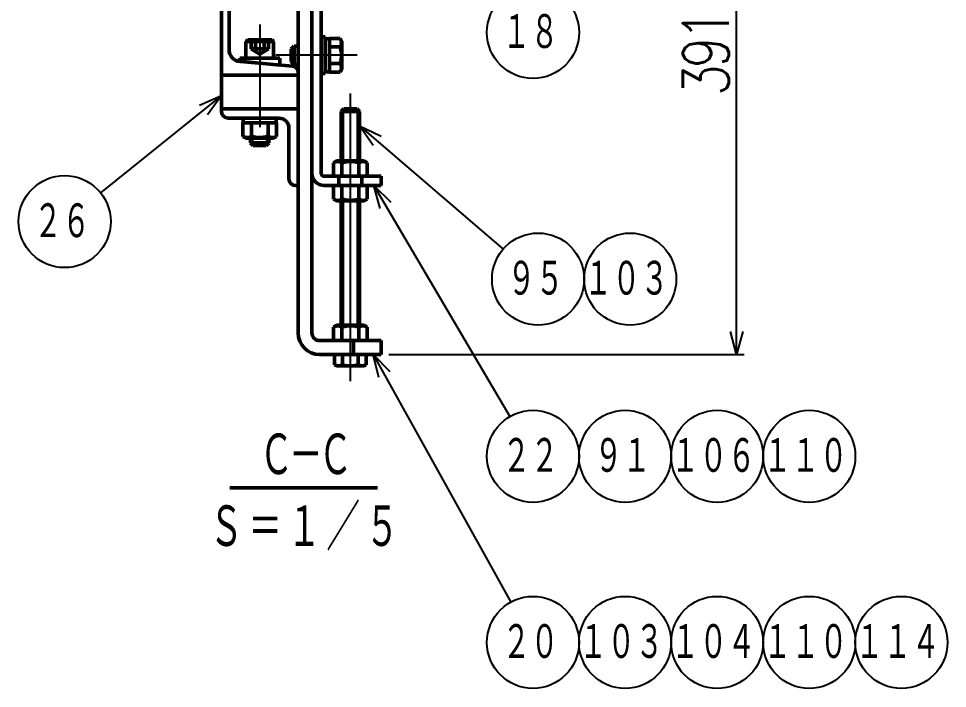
# Model space of a CAD drawing. Header units: millimetres. Extents: x -993 to 13147, y -7260 to 4342.
# Drawn here: x 9780 to 10385, y -6183 to -5747 of the extents above; entities that cross this region are included whole.
import ezdxf

# ---------------------------------------------------------------- set-up
doc = ezdxf.new("R2010")
doc.units = ezdxf.units.MM
doc.header["$LTSCALE"] = 7.649257
doc.linetypes.add('CENTER', pattern=[50.8, 31.75, -6.35, 6.35, -6.35])
doc.linetypes.add('DASHED', pattern=[19.05, 12.7, -6.35])
doc.layers.add('NoLayerName_001', color=7, linetype='Continuous')
doc.styles.get("Standard").update_dxf_attribs({"font": 'txt', "bigfont": 'extfont2'})
doc.dimstyles.get("Standard").update_dxf_attribs({"dimtxt": 2.5, "dimasz": 2.5, "dimexe": 1.25, "dimexo": 0.625, "dimtad": 1, "dimzin": 0, "dimdsep": 46, "dimtxsty": 'Standard', "dimcen": 2.5, "dimadec": 0, "dimazin": 0, "dimtfac": 0.75, "dimtmove": 0, "dimatfit": 3, "dimfxl": 1, "dimarcsym": 0})

# ---------------------------------------------------------------- blocks, each defined once
blk = doc.blocks.new('_OPEN30')
at = {"color": 0, "linetype": 'ByBlock', "lineweight": -2}
for p, q in [((-1, 0.267949), (0, 0)), ((0, 0), (-1, -0.267949)), ((0, 0), (-1, 0))]:
    blk.add_line(p, q, dxfattribs=at)
blk = doc.blocks.new('*D1590')
at = {"layer": 'Defpoints', "color": 0}
for p in [(10061.5, -5574.39), (10247.32, -5574.39), (10015.7, -5965.39)]:
    blk.add_point(p, dxfattribs=at)
at = {"layer": 'NoLayerName_001', "color": 0, "linetype": 'Continuous', "lineweight": 25}
for p, q in [((10066.5, -5574.39), (10252.32, -5574.39)), ((10247.32, -5950.39), (10247.32, -5589.39)), ((10020.7, -5965.39), (10252.32, -5965.39))]:
    blk.add_line(p, q, dxfattribs=at)
at = {"layer": 'NoLayerName_001', "color": 0, "lineweight": 25, "xscale": 15, "yscale": 15, "zscale": 15}
for p, rotation in [((10247.32, -5574.39), 90), ((10247.32, -5965.39), 270)]:
    blk.add_blockref('_OPEN30', p, dxfattribs=dict(at, rotation=rotation))
at = {"layer": 'NoLayerName_001', "color": 2, "lineweight": 50, "insert": (10227.32, -5769.89), "char_height": 30, "attachment_point": 5, "rotation": 90}
blk.add_mtext('\\W0.8000;\\T0.8750;391', dxfattribs=at)
blk = doc.blocks.new('JZB_1071')
at = {"layer": 'NoLayerName_001', "color": 7, "linetype": 'Continuous', "lineweight": 50}
for p, q in [((0, 100), (0, 116)), ((0, 116), (60, 116)), ((60, 100), (0, 100)), ((10, 100), (10, 0)), ((60, 98.13), (60, 100)), ((22.3, 91.17), (56.35, 94.15)), ((15, 16.8), (15, 83.2)), ((56.35, 5.85), (22.3, 8.83)), ((60, 0), (60, 1.87))]:
    blk.add_line(p, q, dxfattribs=at)
for centre, radius, start, end in [((56, 98.13), 4, 275, 0), ((23, 83.2), 8, 95, 180), ((23, 16.8), 8, 180, 265), ((56, 1.87), 4, 0, 85)]:
    blk.add_arc(centre, radius, start, end, dxfattribs=at)
blk = doc.blocks.new('JZB_1073')
at = {"layer": 'NoLayerName_001', "color": 7, "linetype": 'Continuous', "lineweight": 50}
for p, q in [((0, 0), (0, 3)), ((21.27, 0), (0, 0))]:
    blk.add_line(p, q, dxfattribs=at)
for centre, start_param, end_param in [((10.75, 4.58), 1.361685, 1.499256), ((10.75, -1.58), 1.642337, 1.710788)]:
    blk.add_ellipse(centre, major_axis=(0, -22.04), ratio=0.487733, start_param=start_param, end_param=end_param, dxfattribs=at)
blk = doc.blocks.new('JZB_1074')
at = {"layer": 'NoLayerName_001', "color": 7, "linetype": 'Continuous', "lineweight": 50}
for p, q in [((25, 21.94), (31.86, 21.94)), ((25, 21.94), (25, 0)), ((31.86, 21.94), (33, 19.97)), ((33, 1.97), (33, 19.97)), ((0, 14.97), (2, 16.97)), ((0, 6.97), (0, 14.97)), ((2, 16.97), (4.5, 16.97)), ((2, 16.97), (2, 4.97)), ((25, 16.45), (31.86, 16.45)), ((2, 4.97), (0, 6.97)), ((4.5, 4.97), (2, 4.97)), ((25, 5.48), (31.86, 5.48)), ((33, 1.97), (31.86, 0)), ((25, 0), (31.86, 0))]:
    blk.add_line(p, q, dxfattribs=at)
for points, start_tangent, end_tangent in [([(31.86, 16.45), (32.51, 17.89), (32.71, 19.39), (32.45, 20.67), (31.86, 21.94)], (0.409607, 0.912262), (-0.421806, 0.906686)), ([(31.86, 5.48), (32.23, 6.9), (32.66, 9.64), (32.64, 12.49), (31.86, 16.45)], (0.250611, 0.968088), (-0.192686, 0.98126)), ([(31.86, 0), (32.51, 1.44), (32.71, 2.94), (32.45, 4.21), (31.86, 5.48)], (0.409607, 0.912262), (-0.421806, 0.906686))]:
    blk.add_spline(points, degree=3, dxfattribs=dict(at, start_tangent=start_tangent, end_tangent=end_tangent))
blk = doc.blocks.new('JZB_1075')
at = {"layer": 'NoLayerName_001', "color": 7, "linetype": 'Continuous', "lineweight": 50}
blk.add_line((3, 0), (0, 0), dxfattribs=at)
for centre, start_param, end_param in [((-1.58, 10.75), 1.361685, 1.499256), ((4.58, 10.75), 1.642337, 1.710788)]:
    blk.add_ellipse(centre, major_axis=(22.04, 0), ratio=0.487733, start_param=start_param, end_param=end_param, dxfattribs=at)
blk = doc.blocks.new('JZB_1076')
at = {"layer": 'NoLayerName_001', "color": 7, "linetype": 'Continuous', "lineweight": 50}
for p, q in [((26, 4.5), (0, 4.5)), ((0, 4.5), (0, 2.5)), ((0, 2.5), (26, 0)), ((26, 0), (26, 4.5))]:
    blk.add_line(p, q, dxfattribs=at)
blk = doc.blocks.new('JZB_1077')
at = {"layer": 'NoLayerName_001', "color": 7, "linetype": 'Continuous', "lineweight": 50}
for p, q in [((0, 10), (0, 1.14)), ((0.22, 10), (0, 10)), ((5.48, 10), (5.48, 1.14)), ((16.45, 10), (16.45, 1.14)), ((21.94, 10), (21.49, 10)), ((21.94, 10), (21.94, 1.14)), ((1.97, 0), (0, 1.14)), ((21.94, 1.14), (19.97, 0)), ((19.97, 0), (1.97, 0))]:
    blk.add_line(p, q, dxfattribs=at)
for points, start_tangent, end_tangent in [([(5.48, 1.14), (4.05, 0.49), (2.55, 0.29), (1.27, 0.55), (0, 1.14)], (-0.912262, -0.409607), (-0.906686, 0.421806)), ([(16.45, 1.14), (12.49, 0.36), (9.72, 0.34), (6.9, 0.77), (5.48, 1.14)], (-0.98126, -0.192686), (-0.968088, 0.250611)), ([(21.94, 1.14), (20.5, 0.49), (19, 0.29), (17.73, 0.55), (16.45, 1.14)], (-0.912262, -0.409607), (-0.906686, 0.421806))]:
    blk.add_spline(points, degree=3, dxfattribs=dict(at, start_tangent=start_tangent, end_tangent=end_tangent))
blk = doc.blocks.new('JZB_1078')
at = {"layer": 'NoLayerName_001', "color": 7, "linetype": 'Continuous', "lineweight": 50}
for p, q in [((0, 24), (2.5, 24)), ((2.5, 24), (2.5, 0)), ((2.5, 0), (0, 0))]:
    blk.add_line(p, q, dxfattribs=at)
blk = doc.blocks.new('JZB_1079')
at = {"layer": 'NoLayerName_001', "color": 7, "linetype": 'Continuous', "lineweight": 50}
for p, q in [((0, 10), (0, 1.14)), ((5.48, 10), (5.48, 1.14)), ((16.45, 10), (16.45, 1.14)), ((21.94, 10), (21.94, 1.14)), ((1.97, 0), (0, 1.14)), ((19.97, 0), (1.97, 0)), ((21.94, 1.14), (19.97, 0))]:
    blk.add_line(p, q, dxfattribs=at)
for points, start_tangent, end_tangent in [([(5.48, 1.14), (4.05, 0.49), (2.55, 0.29), (1.27, 0.55), (0, 1.14)], (-0.912262, -0.409607), (-0.906686, 0.421806)), ([(16.45, 1.14), (12.49, 0.36), (9.72, 0.34), (6.9, 0.77), (5.48, 1.14)], (-0.98126, -0.192686), (-0.968088, 0.250611)), ([(21.94, 1.14), (20.5, 0.49), (19, 0.29), (17.73, 0.55), (16.45, 1.14)], (-0.912262, -0.409607), (-0.906686, 0.421806))]:
    blk.add_spline(points, degree=3, dxfattribs=dict(at, start_tangent=start_tangent, end_tangent=end_tangent))
blk = doc.blocks.new('JZB_1080')
at = {"layer": 'NoLayerName_001', "color": 7, "linetype": 'Continuous', "lineweight": 50}
for p, q in [((0, 8.86), (1.97, 10)), ((0, 0), (0, 8.86)), ((1.97, 10), (19.97, 10)), ((5.48, 0), (5.48, 8.86)), ((16.45, 0), (16.45, 8.86)), ((19.97, 10), (21.94, 8.86)), ((21.94, 0), (21.94, 8.86))]:
    blk.add_line(p, q, dxfattribs=at)
for points, start_tangent, end_tangent in [([(0, 8.86), (1.44, 9.51), (2.94, 9.71), (4.21, 9.45), (5.48, 8.86)], (0.912262, 0.409607), (0.906686, -0.421806)), ([(5.48, 8.86), (9.45, 9.64), (12.22, 9.66), (15.04, 9.23), (16.45, 8.86)], (0.98126, 0.192686), (0.968088, -0.250611)), ([(16.45, 8.86), (17.89, 9.51), (19.39, 9.71), (20.67, 9.45), (21.94, 8.86)], (0.912262, 0.409607), (0.906686, -0.421806))]:
    blk.add_spline(points, degree=3, dxfattribs=dict(at, start_tangent=start_tangent, end_tangent=end_tangent))
blk = doc.blocks.new('JZB_1081')
at = {"layer": 'NoLayerName_001', "color": 7, "linetype": 'Continuous', "lineweight": 50}
for p, q in [((59, 350), (50, 350)), ((50, 258.13), (50, 350)), ((59, 350), (59, 258.1)), ((50, 320), (59, 320)), ((50, 160), (50, 258.13)), ((0, 158.5), (0, 160)), ((50, 14), (50, 160)), ((37.5, 154), (4.5, 154)), ((44, 114.5), (44, 147.5)), ((59, 118.1), (59, 14)), ((50, 110), (48.5, 110)), ((64, 9), (104, 9)), ((86, 9), (86, 0)), ((104, 0), (104, 9)), ((64, 0), (104, 0))]:
    blk.add_line(p, q, dxfattribs=at)
for centre, radius, start, end in [((4.5, 158.5), 4.5, 180, 270), ((37.5, 147.5), 6.5, 0, 90), ((48.5, 114.5), 4.5, 180, 270), ((64, 14), 14, 180, 270), ((64, 14), 5, 180, 270)]:
    blk.add_arc(centre, radius, start, end, dxfattribs=at)
blk = doc.blocks.new('JZB_1082')
at = {"layer": 'NoLayerName_001', "color": 7, "linetype": 'Continuous', "lineweight": 50}
for p, q in [((0, 8.86), (1.97, 10)), ((0, 0), (0, 8.86)), ((1.97, 10), (19.97, 10)), ((5.48, 0), (5.48, 8.86)), ((16.45, 0), (16.45, 8.86)), ((19.97, 10), (21.94, 8.86)), ((21.94, 0), (21.94, 8.86))]:
    blk.add_line(p, q, dxfattribs=at)
for points, start_tangent, end_tangent in [([(0, 8.86), (1.44, 9.51), (2.94, 9.71), (4.21, 9.45), (5.48, 8.86)], (0.912262, 0.409607), (0.906686, -0.421806)), ([(5.48, 8.86), (9.45, 9.64), (12.22, 9.66), (15.04, 9.23), (16.45, 8.86)], (0.98126, 0.192686), (0.968088, -0.250611)), ([(16.45, 8.86), (17.89, 9.51), (19.39, 9.71), (20.67, 9.45), (21.94, 8.86)], (0.912262, 0.409607), (0.906686, -0.421806))]:
    blk.add_spline(points, degree=3, dxfattribs=dict(at, start_tangent=start_tangent, end_tangent=end_tangent))
blk = doc.blocks.new('JZB_1084')
at = {"layer": 'NoLayerName_001', "color": 7, "linetype": 'Continuous', "lineweight": 50}
for p, q in [((4.39, 165.75), (6.14, 167.5)), ((16.39, 165.75), (4.39, 165.75)), ((4.39, 133.6), (4.39, 165.75)), ((6.14, 167.5), (14.64, 167.5)), ((14.64, 167.5), (16.39, 165.75)), ((16.39, 165.75), (16.39, 133.6)), ((4.39, 26.5), (4.39, 107.6)), ((16.39, 107.6), (16.39, 26.5)), ((0, 0.8), (0, 7.5)), ((5.2, 0.8), (5.2, 7.5)), ((15.59, 0.8), (15.59, 7.5)), ((20.78, 0.8), (20.78, 7.5)), ((1.39, 0), (0, 0.8)), ((20.78, 0.8), (19.39, 0)), ((19.39, 0), (1.39, 0))]:
    blk.add_line(p, q, dxfattribs=at)
at = {"layer": 'NoLayerName_001', "color": 3, "linetype": 'Continuous', "lineweight": 50}
for p, q in [((5.27, 133.6), (5.27, 166.62)), ((15.52, 166.62), (15.52, 133.6)), ((5.27, 26.5), (5.27, 107.6)), ((15.52, 107.6), (15.52, 26.5))]:
    blk.add_line(p, q, dxfattribs=at)
at = {"layer": 'NoLayerName_001', "color": 7, "linetype": 'Continuous', "lineweight": 50}
for points, start_tangent, end_tangent in [([(0, 0.8), (1.27, 0.22), (2.6, 0)], (0.909115, -0.416546), (0.986422, -0.164229)), ([(2.6, 0), (2.78, 0), (3.99, 0.24), (5.2, 0.8)], (0.999719, 0.023687), (0.906686, 0.421806)), ([(5.2, 0.8), (8.98, 0.06), (10.39, 0)], (0.981386, -0.192044), (0.998985, -0.045034)), ([(10.39, 0), (14.28, 0.46), (15.59, 0.8)], (0.992966, 0.118399), (0.967923, 0.251248)), ([(15.59, 0.8), (16.86, 0.22), (18.19, 0)], (0.909115, -0.416546), (0.986422, -0.164229)), ([(18.19, 0), (18.37, 0), (19.58, 0.24), (20.78, 0.8)], (0.999719, 0.023687), (0.906686, 0.421806))]:
    blk.add_spline(points, degree=3, dxfattribs=dict(at, start_tangent=start_tangent, end_tangent=end_tangent))
blk = doc.blocks.new('JZB_1089')
at = {"layer": 'NoLayerName_001', "color": 7, "linetype": 'Continuous', "lineweight": 50}
for p, q in [((0, 8), (0, 200)), ((0, 200), (6, 200)), ((6, 200), (6, 176)), ((6, 187.5), (18, 187.5)), ((18, 187.5), (22, 183.5)), ((22, 183.5), (22, 181.5)), ((0, 176), (6, 176)), ((23.5, 180), (40, 180)), ((40, 180), (40, 179.5)), ((40, 179.5), (41.35, 179.5)), ((41.35, 180), (44.9, 180)), ((41.35, 179.5), (41.35, 180)), ((44.9, 180), (45.9, 179)), ((45.9, 179), (45.9, 161)), ((6, 164), (0, 164)), ((6, 164), (6, 8)), ((22, 158.5), (22, 156.5)), ((40, 160), (23.5, 160)), ((40, 160.5), (40, 160)), ((41.35, 160.5), (40, 160.5)), ((41.35, 160), (41.35, 160.5)), ((44.9, 160), (41.35, 160)), ((45.9, 161), (44.9, 160)), ((18, 152.5), (6, 152.5)), ((22, 156.5), (18, 152.5)), ((8, 6), (45, 6)), ((45, 0), (8, 0)), ((17.5, 0), (17.5, 6)), ((32.5, 6), (32.5, 0)), ((45, 6), (45, 0))]:
    blk.add_line(p, q, dxfattribs=at)
for centre, radius, start, end in [((23.5, 181.5), 1.5, 180, 270), ((23.5, 158.5), 1.5, 90, 180), ((8, 8), 8, 180, 270), ((8, 8), 2, 180, 270)]:
    blk.add_arc(centre, radius, start, end, dxfattribs=at)
blk = doc.blocks.new('JZB_1098')
at = {"layer": 'NoLayerName_001', "color": 7, "linetype": 'Continuous', "lineweight": 50}
for p, q in [((0, 0), (0, 22)), ((50, 22), (0, 22)), ((0, 0), (50, 0))]:
    blk.add_line(p, q, dxfattribs=at)
blk = doc.blocks.new('JZB_1099')
at = {"layer": 'NoLayerName_001', "color": 7, "linetype": 'Continuous', "lineweight": 50}
for p, q in [((0, 67.8), (1.2, 69)), ((0, 67.8), (18, 67.8)), ((0, 57), (0, 67.8)), ((1.2, 69), (16.8, 69)), ((16.8, 69), (18, 67.8)), ((18, 67.8), (18, 57)), ((18, 57), (0, 57)), ((3, 1.75), (3, 4.92)), ((3, 1.75), (15, 1.75)), ((4.75, 0), (3, 1.75)), ((15, 1.75), (13.25, 0)), ((15, 4.92), (15, 1.75)), ((13.25, 0), (4.75, 0))]:
    blk.add_line(p, q, dxfattribs=at)
at = {"layer": 'NoLayerName_001', "color": 3, "linetype": 'DASHED', "lineweight": 50}
for p, q in [((3.29, 69), (3.29, 63)), ((6.14, 69), (6.14, 63)), ((11.86, 69), (11.86, 63)), ((14.72, 69), (14.72, 63)), ((9, 59.7), (3.29, 63)), ((3.29, 63), (14.72, 63)), ((14.72, 63), (9, 59.7))]:
    blk.add_line(p, q, dxfattribs=at)
at = {"layer": 'NoLayerName_001', "color": 3, "linetype": 'Continuous', "lineweight": 50}
for p, q in [((3.88, 0.87), (3.88, 4.92)), ((14.13, 4.92), (14.13, 0.87))]:
    blk.add_line(p, q, dxfattribs=at)
blk = doc.blocks.new('DIM_0025')
at = {"color": 3, "linetype": 'Continuous', "lineweight": 25}
for points in [[(11.19, 77), (0, 87.76), (15.08, 84.04)], [(0, 87.76), (78.44, 44.49)]]:
    blk.add_lwpolyline(points, dxfattribs=at)
blk.add_circle((104.71, 30), 30, dxfattribs=at)
at = {"color": 2, "linetype": 'Continuous', "lineweight": 50, "width": 0.666667}
blk.add_text('１８', height=25, dxfattribs=at).set_placement((84.71, 17.5))
blk = doc.blocks.new('DIM_0026')
at = {"color": 3, "linetype": 'Continuous', "lineweight": 25}
for points in [[(8.77, 117), (0, 129.82), (14, 123.11)], [(0, 129.82), (93.56, 49.54)]]:
    blk.add_lwpolyline(points, dxfattribs=at)
for centre in [(116.33, 30), (176.33, 30)]:
    blk.add_circle(centre, 30, dxfattribs=at)
at = {"color": 2, "linetype": 'Continuous', "lineweight": 50, "width": 0.666667}
for s, p in [('９５', (96.33, 17.5)), ('１０３', (146.33, 17.5))]:
    blk.add_text(s, height=25, dxfattribs=at).set_placement(p)
blk = doc.blocks.new('DIM_0028')
at = {"color": 3, "linetype": 'Continuous', "lineweight": 25}
for points in [[(132.15, 112.21), (53.37, 48.81)], [(117.95, 105.94), (132.15, 112.21), (122.99, 99.67)]]:
    blk.add_lwpolyline(points, dxfattribs=at)
blk.add_circle((30, 30), 30, dxfattribs=at)
at = {"color": 2, "linetype": 'Continuous', "lineweight": 50, "width": 0.666667}
blk.add_text('２６', height=25, dxfattribs=at).set_placement((10, 17.5))
blk = doc.blocks.new('DIM_0029')
at = {"color": 3, "linetype": 'Continuous', "lineweight": 25}
for points in [[(3.76, 202.58), (0, 217.65), (10.79, 206.48)], [(0, 217.65), (89.57, 56.23)]]:
    blk.add_lwpolyline(points, dxfattribs=at)
for centre in [(104.12, 30), (164.12, 30), (224.12, 30), (284.12, 30), (344.12, 30)]:
    blk.add_circle(centre, 30, dxfattribs=at)
at = {"color": 2, "linetype": 'Continuous', "lineweight": 50, "width": 0.666667}
for s, p in [('２０', (84.12, 17.5)), ('１０３', (134.12, 17.5)), ('１０４', (194.12, 17.5)), ('１１０', (254.12, 17.5)), ('１１４', (314.12, 17.5))]:
    blk.add_text(s, height=25, dxfattribs=at).set_placement(p)
blk = doc.blocks.new('DIM_0030')
at = {"color": 3, "linetype": 'Continuous', "lineweight": 25}
for points in [[(4.14, 191.51), (0, 206.48), (11.07, 195.59)], [(0, 206.48), (88.54, 55.86)]]:
    blk.add_lwpolyline(points, dxfattribs=at)
for centre in [(103.74, 30), (163.74, 30), (223.74, 30), (283.74, 30)]:
    blk.add_circle(centre, 30, dxfattribs=at)
at = {"color": 2, "linetype": 'Continuous', "lineweight": 50, "width": 0.666667}
for s, p in [('２２', (83.74, 17.5)), ('９１', (143.74, 17.5)), ('１０６', (193.74, 17.5)), ('１１０', (253.74, 17.5))]:
    blk.add_text(s, height=25, dxfattribs=at).set_placement(p)

msp = doc.modelspace()

# ---------------------------------------------------------------- linework, layer by layer
at = {"layer": 'NoLayerName_001', "color": 4, "linetype": 'CENTER', "lineweight": 25}
for p, q in [((9936.7039, -5750.3135), (9936.7039, -5817.3135)), ((10000.2039, -5770.3949), (9947.2039, -5770.3949)), ((9995.7039, -5982.8949), (9995.7039, -5795.3949))]:
    msp.add_line(p, q, dxfattribs=at)

# ---------------------------------------------------------------- block references
at = {"layer": 'NoLayerName_001'}
for name, p in [('JZB_1081', (9911.7039, -5965.3949)), ('JZB_1089', (9970.7039, -5855.2949)), ('JZB_1071', (9901.7039, -5783.3949)), ('JZB_1099', (9927.7039, -5829.3135)), ('JZB_1074', (9957.2039, -5781.3645)), ('JZB_1078', (9976.7039, -5782.3949)), ('JZB_1075', (9979.2039, -5781.1449)), ('JZB_1076', (9923.7039, -5776.8135)), ('JZB_1098', (9911.7039, -5805.3949)), ('JZB_1084', (9985.3116, -5972.8949)), ('JZB_1077', (9925.7343, -5824.3949)), ('JZB_1073', (9925.9539, -5814.3949)), ('JZB_1080', (9984.7343, -5849.2949)), ('JZB_1079', (9984.7343, -5865.2949)), ('JZB_1082', (9984.7343, -5956.3949))]:
    msp.add_blockref(name, p, dxfattribs=at)
at = {"layer": 'NoLayerName_001', "color": 3, "linetype": 'Continuous', "lineweight": 25}
for name, p in [('DIM_0025', (10010.0076, -5785.5561)), ('DIM_0028', (9779.5517, -5908.818)), ('DIM_0026', (10001.7039, -5946.301)), ('DIM_0030', (10010.9741, -6061.7744)), ('DIM_0029', (10010.5938, -6183.0425))]:
    msp.add_blockref(name, p, dxfattribs=at)

# ---------------------------------------------------------------- texts
at = {"layer": 'NoLayerName_001', "color": 2, "lineweight": 50, "char_height": 30, "attachment_point": 4}
for s, insert in [('\\A1;\\W0.6667;\\T0.8750;\\L\u3000Ｃ－Ｃ\u3000\\l', (9917.238, -6031.255)), ('\\A1;\\W0.6667;\\T1.1545;Ｓ＝１／５', (9903.8231, -6078.1353))]:
    msp.add_mtext(s, dxfattribs=dict(at, insert=insert))

# ---------------------------------------------------------------- dimensions: what is measured, and where the dimension line sits
at = {"layer": 'NoLayerName_001', "color": 3, "linetype": 'Continuous', "lineweight": 50}
dim = msp.add_linear_dim(base=(10247.3173, -5574.3949), p1=(10015.7039, -5965.3949), p2=(10061.5039, -5574.3949), angle=90, text='\\W0.8000;\\T0.8750;<>', dimstyle='Standard', override={"dimtxt": 30, "dimasz": 15, "dimexe": 5, "dimexo": 5, "dimgap": 5, "dimdec": 0, "dimzin": 8, "dimblk": 'OPEN30', "dimclrd": 0, "dimclre": 0, "dimclrt": 2, "dimtp": 0, "dimtm": 0, "dimlwd": 25, "dimlwe": 25}, dxfattribs=at)
dim.commit()
dim.dimension.update_dxf_attribs({"geometry": '*D1590', "text_midpoint": (10247.3173, -5769.8949), "dimtype": 160})

doc.saveas('drawing.dxf')
